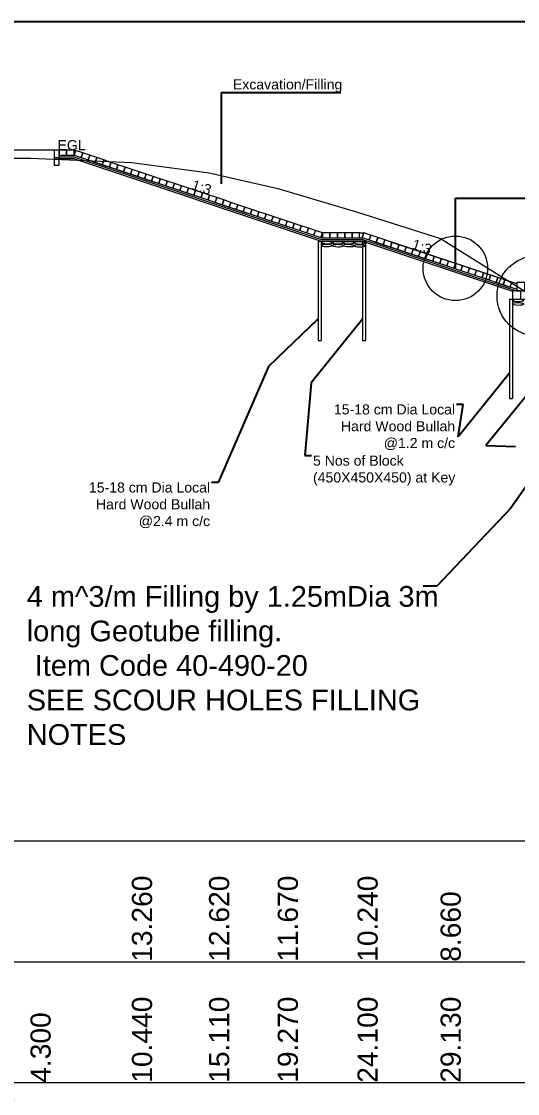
# Model space of a CAD drawing. Header units: inches. Extents: x -885 to 26362, y -28010 to 990.
# Drawn here: x 4433.4 to 4463.4, y -11577.9 to -11513.2 of the extents above; entities that cross this region are included whole.
import ezdxf

# ---------------------------------------------------------------- set-up
doc = ezdxf.new("R2010")
doc.units = ezdxf.units.IN
doc.header["$MEASUREMENT"] = 0
doc.linetypes.add('CENTER', pattern=[2, 1.25, -0.25, 0.25, -0.25])
for name, color, linetype, lineweight in [('Bed Level Divider', 7, 'Continuous', 9), ('CL of Xsection', 7, 'CENTER', 9), ('Cross section Data Border', 7, 'Continuous', 9), ('Cross Section Labels', 7, 'Continuous', 9), ('Existing_Bed_Level for Xsection', 7, 'Continuous', 0), ('Long Section Labels', 7, 'Continuous', 9)]:
    doc.layers.add(name, color=color, linetype=linetype, lineweight=lineweight)
doc.styles.get("Standard").update_dxf_attribs({"font": 'arial.ttf'})
doc.dimstyles.get("Standard").update_dxf_attribs({"dimtxt": 0.18, "dimasz": 0.18, "dimexe": 0.18, "dimexo": 0.0625, "dimgap": 0.09, "dimtad": 0, "dimtih": 1, "dimtoh": 1, "dimdec": 4, "dimzin": 0, "dimdsep": 46, "dimtxsty": 'Standard', "dimcen": 0.09, "dimadec": 0, "dimazin": 0, "dimtfac": 1, "dimtdec": 4, "dimtofl": 0, "dimtmove": 0, "dimatfit": 3, "dimfxl": 1, "dimtolj": 1, "dimtzin": 0, "dimarcsym": 0})

msp = doc.modelspace()

# ---------------------------------------------------------------- linework, layer by layer
msp.add_lwpolyline([(4398.732641, -11513.206667), (4561.092641, -11513.206667), (4561.092641, -11628.011423), (4398.732641, -11628.011423)], close=True)
at = {"layer": 'Bed Level Divider'}
for p, q in [((4436.607967, -11520.988939), (4436.702695, -11521.004311)), ((4451.569474, -11526.380914), (4454.065759, -11526.380914)), ((4451.585677, -11526.281063), (4454.081962, -11526.281063)), ((4451.373538, -11526.480766), (4451.373538, -11532.47185)), ((4451.373538, -11526.480766), (4451.55327, -11526.480766)), ((4451.55327, -11526.480766), (4454.049555, -11526.480766)), ((4451.55327, -11526.480766), (4454.049555, -11526.480766)), ((4451.55327, -11526.480766), (4451.55327, -11532.47185)), ((4454.049555, -11526.480766), (4454.049555, -11532.47185)), ((4454.049555, -11526.480766), (4454.229288, -11526.480766)), ((4454.229288, -11526.480766), (4454.229288, -11532.47185)), ((4462.937199, -11529.975565), (4462.937199, -11535.975565)), ((4463.117199, -11529.975565), (4463.117199, -11535.975565)), ((4451.373538, -11532.47185), (4451.55327, -11532.47185)), ((4454.049555, -11532.47185), (4454.229288, -11532.47185)), ((4462.937199, -11535.975565), (4463.117199, -11535.975565))]:
    msp.add_line(p, q, dxfattribs=at)
at = {"layer": 'CL of Xsection'}
msp.add_line((4453.87107, -11525.981509), (4454.118538, -11525.977497), dxfattribs=at)
at = {"layer": 'Cross section Data Border'}
for points in [[(4546.985125, -11577.295387), (4407.761101, -11577.295387), (4407.761101, -11562.682987), (4546.985125, -11562.682987)], [(4407.761101, -11569.989187), (4546.985125, -11569.989187)]]:
    msp.add_lwpolyline(points, dxfattribs=at)
at = {"layer": 'Cross Section Labels'}
for centre, radius in [((4459.660089, -11528.114077), 1.94832), ((4464.61497, -11529.775862), 2.4354)]:
    msp.add_circle(centre, radius, dxfattribs=at)
at = {"layer": 'Existing_Bed_Level for Xsection'}
for points in [[(4436.607967, -11520.988939), (4429.679701, -11520.988939)], [(4429.679564, -11521.45635), (4433.973174, -11521.45635), (4440.10405, -11521.715964), (4444.76711, -11522.355013), (4448.920928, -11523.303601), (4453.743751, -11524.731476), (4458.766276, -11526.309128), (4468.042471, -11532.105502)], [(4435.709305, -11521.288493), (4436.607967, -11521.288493), (4451.585677, -11526.281063)], [(4435.709305, -11521.388344), (4436.591764, -11521.388344), (4451.569474, -11526.380914)], [(4435.709305, -11521.488196), (4436.57556, -11521.488196), (4451.55327, -11526.480766)], [(4453.450447, -11526.281063), (4453.512662, -11526.301801)], [(4454.023811, -11526.261679), (4463.383515, -11529.381581)], [(4454.065759, -11526.380914), (4463.351939, -11529.476308)], [(4454.049555, -11526.480766), (4463.117199, -11529.503314)], [(4454.681071, -11526.480766), (4463.366828, -11529.376018)], [(4463.366828, -11529.06026), (4455.628344, -11526.480766)], [(4462.937199, -11529.975565), (4561.677204, -11529.975565)]]:
    msp.add_lwpolyline(points, dxfattribs=at)
at = {"layer": 'Long Section Labels'}
for points in [[(4435.709305, -11520.988939), (4435.409751, -11520.988939), (4435.409751, -11521.43827), (4435.709305, -11521.43827)], [(4436.158636, -11520.988939), (4435.709305, -11520.988939), (4435.709305, -11521.288493), (4436.158636, -11521.288493)], [(4436.607967, -11520.988939), (4436.158636, -11520.988939), (4436.158636, -11521.288493), (4436.607967, -11521.288493)], [(4437.128968, -11521.146402), (4436.702695, -11521.004311), (4436.607967, -11521.288493), (4437.034241, -11521.430584)], [(4437.555241, -11521.288493), (4437.128968, -11521.146402), (4437.034241, -11521.430584), (4437.460514, -11521.572675)], [(4435.709305, -11521.43827), (4435.409751, -11521.43827), (4435.409751, -11521.887601), (4435.709305, -11521.887601)], [(4437.981514, -11521.430584), (4437.555241, -11521.288493), (4437.460514, -11521.572675), (4437.886787, -11521.714766)], [(4438.407787, -11521.572675), (4437.981514, -11521.430584), (4437.886787, -11521.714766), (4438.31306, -11521.856857)], [(4438.83406, -11521.714766), (4438.407787, -11521.572675), (4438.31306, -11521.856857), (4438.739333, -11521.998948)], [(4439.260333, -11521.856857), (4438.83406, -11521.714766), (4438.739333, -11521.998948), (4439.165606, -11522.141039)], [(4439.686607, -11521.998948), (4439.260333, -11521.856857), (4439.165606, -11522.141039), (4439.591879, -11522.28313)], [(4440.11288, -11522.141039), (4439.686607, -11521.998948), (4439.591879, -11522.28313), (4440.018152, -11522.425221)], [(4440.539153, -11522.28313), (4440.11288, -11522.141039), (4440.018152, -11522.425221), (4440.444425, -11522.567312)], [(4440.965426, -11522.425221), (4440.539153, -11522.28313), (4440.444425, -11522.567312), (4440.870698, -11522.709403)], [(4441.391699, -11522.567312), (4440.965426, -11522.425221), (4440.870698, -11522.709403), (4441.296972, -11522.851494)], [(4441.817972, -11522.709403), (4441.391699, -11522.567312), (4441.296972, -11522.851494), (4441.723245, -11522.993585)], [(4442.244245, -11522.851494), (4441.817972, -11522.709403), (4441.723245, -11522.993585), (4442.149518, -11523.135677)], [(4442.670518, -11522.993585), (4442.244245, -11522.851494), (4442.149518, -11523.135677), (4442.575791, -11523.277768)], [(4443.096791, -11523.135677), (4442.670518, -11522.993585), (4442.575791, -11523.277768), (4443.002064, -11523.419859)], [(4443.523064, -11523.277768), (4443.096791, -11523.135677), (4443.002064, -11523.419859), (4443.428337, -11523.56195)], [(4443.949338, -11523.419859), (4443.523064, -11523.277768), (4443.428337, -11523.56195), (4443.85461, -11523.704041)], [(4444.375611, -11523.56195), (4443.949338, -11523.419859), (4443.85461, -11523.704041), (4444.280883, -11523.846132)], [(4444.801884, -11523.704041), (4444.375611, -11523.56195), (4444.280883, -11523.846132), (4444.707156, -11523.988223)], [(4445.228157, -11523.846132), (4444.801884, -11523.704041), (4444.707156, -11523.988223), (4445.133429, -11524.130314)], [(4445.65443, -11523.988223), (4445.228157, -11523.846132), (4445.133429, -11524.130314), (4445.559703, -11524.272405)], [(4446.080703, -11524.130314), (4445.65443, -11523.988223), (4445.559703, -11524.272405), (4445.985976, -11524.414496)], [(4446.506976, -11524.272405), (4446.080703, -11524.130314), (4445.985976, -11524.414496), (4446.412249, -11524.556587)], [(4446.933249, -11524.414496), (4446.506976, -11524.272405), (4446.412249, -11524.556587), (4446.838522, -11524.698678)], [(4447.359522, -11524.556587), (4446.933249, -11524.414496), (4446.838522, -11524.698678), (4447.264795, -11524.840769)], [(4447.785795, -11524.698678), (4447.359522, -11524.556587), (4447.264795, -11524.840769), (4447.691068, -11524.98286)], [(4448.212069, -11524.840769), (4447.785795, -11524.698678), (4447.691068, -11524.98286), (4448.117341, -11525.124951)], [(4448.638342, -11524.98286), (4448.212069, -11524.840769), (4448.117341, -11525.124951), (4448.543614, -11525.267042)], [(4449.064615, -11525.124951), (4448.638342, -11524.98286), (4448.543614, -11525.267042), (4448.969887, -11525.409133)], [(4449.490888, -11525.267042), (4449.064615, -11525.124951), (4448.969887, -11525.409133), (4449.39616, -11525.551224)], [(4449.917161, -11525.409133), (4449.490888, -11525.267042), (4449.39616, -11525.551224), (4449.822434, -11525.693315)], [(4450.343434, -11525.551224), (4449.917161, -11525.409133), (4449.822434, -11525.693315), (4450.248707, -11525.835406)], [(4450.769707, -11525.693315), (4450.343434, -11525.551224), (4450.248707, -11525.835406), (4450.67498, -11525.977497)], [(4451.19598, -11525.835406), (4450.769707, -11525.693315), (4450.67498, -11525.977497), (4451.101253, -11526.119588)], [(4451.622253, -11525.977497), (4451.19598, -11525.835406), (4451.101253, -11526.119588), (4451.527526, -11526.261679)], [(4452.073745, -11525.981509), (4451.624414, -11525.981509), (4451.624414, -11526.281063), (4452.073745, -11526.281063)], [(4452.523076, -11525.981509), (4452.073745, -11525.981509), (4452.073745, -11526.281063), (4452.523076, -11526.281063)], [(4452.972408, -11525.981509), (4452.523076, -11525.981509), (4452.523076, -11526.281063), (4452.972408, -11526.281063)], [(4453.421739, -11525.981509), (4452.972408, -11525.981509), (4452.972408, -11526.281063), (4453.421739, -11526.281063)], [(4453.87107, -11525.981509), (4453.421739, -11525.981509), (4453.421739, -11526.281063), (4453.87107, -11526.281063)], [(4454.544811, -11526.119588), (4454.118538, -11525.977497), (4454.023811, -11526.261679), (4454.450084, -11526.40377)], [(4454.971085, -11526.261679), (4454.544811, -11526.119588), (4454.450084, -11526.40377), (4454.876357, -11526.545861)], [(4455.397358, -11526.40377), (4454.971085, -11526.261679), (4454.876357, -11526.545861), (4455.30263, -11526.687952)], [(4455.823631, -11526.545861), (4455.397358, -11526.40377), (4455.30263, -11526.687952), (4455.728903, -11526.830043)], [(4456.249904, -11526.687952), (4455.823631, -11526.545861), (4455.728903, -11526.830043), (4456.155176, -11526.972134)], [(4456.676177, -11526.830043), (4456.249904, -11526.687952), (4456.155176, -11526.972134), (4456.58145, -11527.114225)], [(4457.10245, -11526.972134), (4456.676177, -11526.830043), (4456.58145, -11527.114225), (4457.007723, -11527.256316)], [(4457.528723, -11527.114225), (4457.10245, -11526.972134), (4457.007723, -11527.256316), (4457.433996, -11527.398408)], [(4457.954996, -11527.256316), (4457.528723, -11527.114225), (4457.433996, -11527.398408), (4457.860269, -11527.540499)], [(4458.381269, -11527.398408), (4457.954996, -11527.256316), (4457.860269, -11527.540499), (4458.286542, -11527.68259)], [(4458.807542, -11527.540499), (4458.381269, -11527.398408), (4458.286542, -11527.68259), (4458.712815, -11527.824681)], [(4459.233816, -11527.68259), (4458.807542, -11527.540499), (4458.712815, -11527.824681), (4459.139088, -11527.966772)], [(4459.660089, -11527.824681), (4459.233816, -11527.68259), (4459.139088, -11527.966772), (4459.565361, -11528.108863)], [(4460.086362, -11527.966772), (4459.660089, -11527.824681), (4459.565361, -11528.108863), (4459.991634, -11528.250954)], [(4460.512635, -11528.108863), (4460.086362, -11527.966772), (4459.991634, -11528.250954), (4460.417907, -11528.393045)], [(4460.938908, -11528.250954), (4460.512635, -11528.108863), (4460.417907, -11528.393045), (4460.844181, -11528.535136)], [(4461.365181, -11528.393045), (4460.938908, -11528.250954), (4460.844181, -11528.535136), (4461.270454, -11528.677227)], [(4461.791454, -11528.535136), (4461.365181, -11528.393045), (4461.270454, -11528.677227), (4461.696727, -11528.819318)], [(4462.217727, -11528.677227), (4461.791454, -11528.535136), (4461.696727, -11528.819318), (4462.123, -11528.961409)], [(4462.644, -11528.819318), (4462.217727, -11528.677227), (4462.123, -11528.961409), (4462.549273, -11529.1035)], [(4463.070273, -11528.961409), (4462.644, -11528.819318), (4462.549273, -11529.1035), (4462.975546, -11529.245591)], [(4463.866085, -11528.977051), (4463.366828, -11528.977051), (4463.366828, -11529.476308), (4463.866085, -11529.476308)], [(4463.616456, -11529.476308), (4463.117199, -11529.476308), (4463.117199, -11529.975565), (4463.616456, -11529.975565)]]:
    msp.add_lwpolyline(points, close=True, dxfattribs=at)
msp.add_lwpolyline([(4454.023811, -11526.261679), (4454.118538, -11525.977497)], dxfattribs=at)
for centre in [(4451.885847, -11526.736482), (4451.890117, -11526.566788), (4452.549897, -11526.747829), (4452.554167, -11526.578136), (4453.20698, -11526.742063), (4453.21125, -11526.57237), (4453.871032, -11526.753923), (4453.875302, -11526.58423), (4463.449526, -11530.055324), (4463.458683, -11530.265436)]:
    msp.add_ellipse(centre, major_axis=(0.3322, -0.008359), ratio=0.255, dxfattribs=at)

# ---------------------------------------------------------------- texts
at = {"layer": 'Cross Section Labels', "char_height": 0.60885}
for s, insert, attachment_point in [('Excavation/Filling', (4452.82459, -11517.49414), 9), ('EGL', (4437.306927, -11520.988939), 9), ('5 Nos of Block ^J(450X450X450) at Key', (4451.050422, -11539.422573), 1)]:
    msp.add_mtext(s, dxfattribs=dict(at, insert=insert, attachment_point=attachment_point))
at = {"layer": 'Cross Section Labels', "char_height": 0.60885, "attachment_point": 9, "rotation": 341.56505118}
for insert in [(4444.783833, -11523.702822), (4458.097772, -11527.295637)]:
    msp.add_mtext('1:3', dxfattribs=dict(at, insert=insert))
at = {"layer": 'Cross Section Labels', "attachment_point": 3}
for s, insert, char_height, width in [('15-18 cm Dia Local Hard Wood Bullah @1.2 m c/c', (4459.642173, -11536.329757), 0.60885, 7.38670545), ('15-18 cm Dia Local Hard Wood Bullah @2.4 m c/c', (4444.831216, -11541.0436), 0.60885, 7.74931055), ('\\pxql,t16;4 m^ 3/m Filling by 1.25mDia 3m long Geotube filling.\\P Item Code 40-490-20 \\PSEE SCOUR HOLES FILLING NOTES', (4461.040003, -11547.30138), 1.2507, 27.29241241)]:
    msp.add_mtext(s, dxfattribs=dict(at, insert=insert, char_height=char_height, width=width))
at = {"layer": 'Long Section Labels', "char_height": 1.2177, "attachment_point": 1, "rotation": 90}
for s, insert in [('13.260', (4440.104187, -11569.989187)), ('12.620', (4444.767247, -11569.989187)), ('11.670', (4448.921065, -11569.989187)), ('10.240', (4453.743888, -11569.989187)), ('8.660', (4458.766413, -11569.989187)), ('10.440', (4440.104187, -11577.295387)), ('15.110', (4444.767247, -11577.295387)), ('19.270', (4448.921065, -11577.295387)), ('24.100', (4453.743888, -11577.295387)), ('29.130', (4458.766413, -11577.295387)), ('4.300', (4433.973311, -11577.295387))]:
    msp.add_mtext(s, dxfattribs=dict(at, insert=insert))

# ---------------------------------------------------------------- leaders
at = {"layer": 'Cross Section Labels', "annotation_type": 0, "has_hookline": 1}
for points, override, hookline_direction, text_width in [([(4445.51839, -11523.020915), (4445.51839, -11517.49414), (4452.73459, -11517.49414)], {"dimasz": 0.4}, 0, 6.494262), ([(4459.660089, -11528.114077), (4459.660089, -11523.870392), (4466.876289, -11523.870392)], {"dimasz": 0.4}, 0, 5.674847), ([(4451.373538, -11531.174405), (4448.365572, -11534.040566), (4445.321216, -11541.0436), (4444.921216, -11541.0436)], {"dimasz": 0.4}, 1, 7.175376), ([(4454.049555, -11531.180567), (4450.934539, -11535.020213), (4450.560422, -11539.422573), (4450.960422, -11539.422573)], {"dimasz": 0.4}, 0, 8.547158), ([(4469.916507, -11532.741984), (4462.984743, -11542.622831), (4458.54432, -11547.30138), (4457.71132, -11547.30138)], {"dimasz": 0.833}, 1, 24.765737), ([(4462.937199, -11534.452852), (4459.822183, -11538.292498), (4460.132173, -11536.329757), (4459.732173, -11536.329757)], {"dimasz": 0.4}, 1, 7.175376), ([(4464.61497, -11534.983376), (4461.499954, -11538.823022), (4463.300923, -11538.874609)], {"dimasz": 0.4}, 0, 7.175376)]:
    msp.add_leader(points, dimstyle='Standard', override=override, dxfattribs=dict(at, hookline_direction=hookline_direction, text_width=text_width))
at = {"layer": 'Long Section Labels'}
msp.add_leader([(4423.591201, -11520.988939), (4423.591201, -11552.941387)], dimstyle='Standard', override={"dimasz": 72}, dxfattribs=at)

doc.saveas('drawing.dxf')
